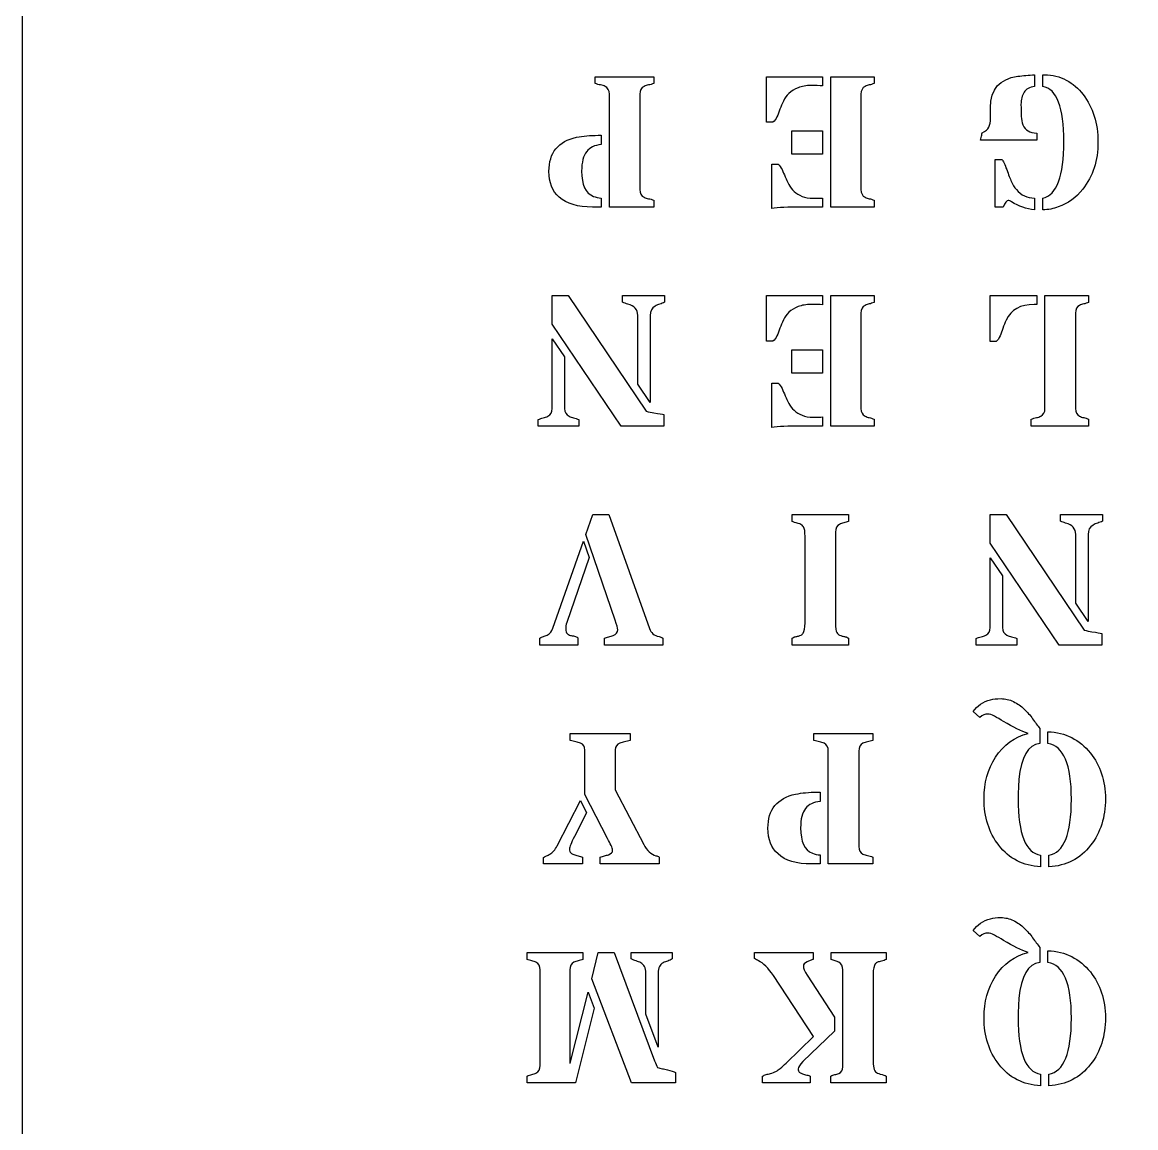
# Model space of a CAD drawing. Header units: millimetres. Extents: x -177 to 23, y -29 to 171.
# Drawn here: x -177 to -126.8, y 71 to 120.8 of the extents above; entities that cross this region are included whole.
import ezdxf

# ---------------------------------------------------------------- set-up
doc = ezdxf.new("R2010")
doc.units = ezdxf.units.MM
doc.layers.get('0').update_dxf_attribs({"linetype": 'CONTINUOUS'})

msp = doc.modelspace()

# ---------------------------------------------------------------- linework, layer by layer
for p, q in [((-131.393, 118.403), (-131.393, 117.874)), ((-131.025, 117.874), (-131.025, 118.403)), ((-131.025, 118.403), (-130.938, 118.403)), ((-151.185, 118.014), (-151.185, 118.32)), ((-151.185, 118.32), (-148.54, 118.32)), ((-148.54, 118.32), (-148.54, 118.014)), ((-143.461, 116.27), (-143.461, 118.32)), ((-143.461, 118.32), (-140.941, 118.32)), ((-140.941, 118.32), (-140.941, 117.907)), ((-140.573, 112.448), (-140.573, 118.32)), ((-140.573, 118.32), (-138.619, 118.32)), ((-138.619, 118.32), (-138.619, 118.014)), ((-150.54, 112.448), (-150.54, 117.535)), ((-149.169, 117.535), (-149.169, 113.241)), ((-139.209, 117.535), (-139.209, 113.241)), ((-133.376, 116.432), (-133.376, 116.932)), ((-143.18, 116.27), (-143.461, 116.27)), ((-151.045, 115.68), (-150.908, 115.68)), ((-150.908, 115.68), (-150.908, 115.266)), ((-131.298, 115.46), (-133.823, 115.46)), ((-131.298, 115.783), (-131.298, 115.46)), ((-143.226, 112.386), (-143.226, 114.386)), ((-143.226, 114.386), (-142.937, 114.386)), ((-133.174, 112.448), (-133.174, 114.597)), ((-133.174, 114.597), (-132.868, 114.597)), ((-150.908, 112.857), (-150.908, 112.448)), ((-140.941, 112.857), (-140.941, 112.448)), ((-131.393, 112.849), (-131.393, 112.32)), ((-131.025, 112.32), (-131.025, 112.849)), ((-150.908, 112.448), (-151.301, 112.448)), ((-148.54, 112.448), (-150.54, 112.448)), ((-148.54, 112.758), (-148.54, 112.448)), ((-140.941, 112.448), (-141.875, 112.448)), ((-138.619, 112.448), (-140.573, 112.448)), ((-138.619, 112.758), (-138.619, 112.448)), ((-132.802, 112.448), (-133.174, 112.448)), ((-153.111, 107.175), (-153.111, 108.46)), ((-153.111, 108.46), (-152.396, 108.46)), ((-152.396, 108.46), (-148.883, 103.253)), ((-149.941, 108.162), (-149.941, 108.46)), ((-149.941, 108.46), (-148.053, 108.46)), ((-148.053, 108.46), (-148.053, 108.162)), ((-143.461, 106.41), (-143.461, 108.46)), ((-143.461, 108.46), (-140.941, 108.46)), ((-140.941, 108.46), (-140.941, 108.047)), ((-140.573, 102.588), (-140.573, 108.46)), ((-140.573, 108.46), (-138.619, 108.46)), ((-138.619, 108.46), (-138.619, 108.154)), ((-133.399, 106.402), (-133.399, 108.46)), ((-133.399, 108.46), (-131.296, 108.46)), ((-131.296, 108.46), (-131.296, 108.059)), ((-130.924, 103.381), (-130.924, 108.46)), ((-130.924, 108.46), (-128.961, 108.46)), ((-128.961, 108.46), (-128.961, 108.154)), ((-149.26, 104.468), (-149.26, 107.572)), ((-148.706, 107.572), (-148.706, 103.646)), ((-139.209, 107.675), (-139.209, 103.381)), ((-129.552, 107.675), (-129.552, 103.381)), ((-150.012, 102.588), (-153.111, 107.175)), ((-153.111, 103.381), (-153.111, 106.518)), ((-153.111, 106.518), (-152.557, 105.7)), ((-143.18, 106.41), (-143.461, 106.41)), ((-133.118, 106.402), (-133.399, 106.402)), ((-152.557, 105.7), (-152.557, 103.381)), ((-148.706, 103.646), (-149.26, 104.468)), ((-143.226, 102.526), (-143.226, 104.526)), ((-143.226, 104.526), (-142.937, 104.526)), ((-153.747, 102.588), (-153.747, 102.881)), ((-151.912, 102.881), (-151.912, 102.588)), ((-148.09, 103.105), (-148.09, 102.588)), ((-140.941, 102.997), (-140.941, 102.588)), ((-138.619, 102.898), (-138.619, 102.588)), ((-131.544, 102.588), (-131.544, 102.898)), ((-128.961, 102.898), (-128.961, 102.588)), ((-151.912, 102.588), (-153.747, 102.588)), ((-148.09, 102.588), (-150.012, 102.588)), ((-140.941, 102.588), (-141.875, 102.588)), ((-138.619, 102.588), (-140.573, 102.588)), ((-128.961, 102.588), (-131.544, 102.588)), ((-151.598, 97.703), (-151.28, 98.6)), ((-151.28, 98.6), (-150.565, 98.6)), ((-150.565, 98.6), (-148.739, 93.472)), ((-142.311, 98.294), (-142.311, 98.6)), ((-142.311, 98.6), (-139.769, 98.6)), ((-139.769, 98.6), (-139.769, 98.294)), ((-133.391, 97.315), (-133.391, 98.6)), ((-133.391, 98.6), (-132.676, 98.6)), ((-132.676, 98.6), (-129.163, 93.393)), ((-130.221, 98.302), (-130.221, 98.6)), ((-130.221, 98.6), (-128.333, 98.6)), ((-128.333, 98.6), (-128.333, 98.302)), ((-140.36, 97.815), (-140.36, 93.724)), ((-153.082, 93.48), (-151.71, 97.398)), ((-151.71, 97.398), (-151.454, 96.662)), ((-150.28, 93.852), (-151.598, 97.703)), ((-141.728, 93.724), (-141.728, 97.608)), ((-130.292, 92.728), (-133.391, 97.315)), ((-129.54, 94.608), (-129.54, 97.712)), ((-128.986, 97.712), (-128.986, 93.786)), ((-151.454, 96.662), (-152.454, 93.74)), ((-133.391, 93.521), (-133.391, 96.658)), ((-133.391, 96.658), (-132.837, 95.84)), ((-132.837, 95.84), (-132.837, 93.521)), ((-128.986, 93.786), (-129.54, 94.608)), ((-153.664, 92.728), (-153.664, 93.038)), ((-151.954, 93.05), (-151.954, 92.728)), ((-150.764, 92.728), (-150.764, 93.03)), ((-148.136, 93.038), (-148.136, 92.728)), ((-142.311, 92.728), (-142.311, 93.038)), ((-139.769, 93.038), (-139.769, 92.728)), ((-134.027, 92.728), (-134.027, 93.021)), ((-132.192, 93.021), (-132.192, 92.728)), ((-128.37, 93.245), (-128.37, 92.728)), ((-151.954, 92.728), (-153.664, 92.728)), ((-148.136, 92.728), (-150.764, 92.728)), ((-139.769, 92.728), (-142.311, 92.728)), ((-132.192, 92.728), (-134.027, 92.728)), ((-128.37, 92.728), (-130.292, 92.728)), ((-133.864, 89.467), (-134.157, 89.736)), ((-131.161, 88.971), (-131.161, 88.294)), ((-130.794, 88.294), (-130.794, 88.823)), ((-152.299, 88.434), (-152.299, 88.74)), ((-152.299, 88.74), (-149.6, 88.74)), ((-149.6, 88.74), (-149.6, 88.434)), ((-141.325, 88.434), (-141.325, 88.74)), ((-141.325, 88.74), (-138.68, 88.74)), ((-138.68, 88.74), (-138.68, 88.434)), ((-151.646, 85.992), (-151.646, 87.996)), ((-150.274, 88.004), (-150.274, 86.203)), ((-140.68, 82.868), (-140.68, 87.955)), ((-139.309, 87.955), (-139.309, 83.661)), ((-150.625, 84.009), (-151.646, 85.992)), ((-150.274, 86.203), (-148.993, 83.748)), ((-141.185, 86.1), (-141.048, 86.1)), ((-141.048, 86.1), (-141.048, 85.686)), ((-152.89, 83.686), (-151.836, 85.723)), ((-151.836, 85.723), (-151.571, 85.17)), ((-151.571, 85.17), (-152.109, 84.112)), ((-141.048, 83.277), (-141.048, 82.868)), ((-131.12, 83.269), (-131.12, 82.74)), ((-130.752, 82.74), (-130.752, 83.269)), ((-153.501, 82.868), (-153.501, 83.161)), ((-151.745, 82.868), (-153.501, 82.868)), ((-151.745, 83.178), (-151.745, 82.868)), ((-150.948, 82.868), (-150.948, 83.178)), ((-148.299, 82.868), (-150.948, 82.868)), ((-148.299, 83.178), (-148.299, 82.868)), ((-141.048, 82.868), (-141.441, 82.868)), ((-138.68, 82.868), (-140.68, 82.868)), ((-138.68, 83.178), (-138.68, 82.868)), ((-133.864, 79.607), (-134.157, 79.876)), ((-154.245, 78.574), (-154.245, 78.88)), ((-154.245, 78.88), (-151.729, 78.88)), ((-151.729, 78.88), (-151.729, 78.574)), ((-151.336, 77.694), (-151.038, 78.88)), ((-151.038, 78.88), (-150.328, 78.88)), ((-150.328, 78.88), (-148.501, 74.004)), ((-149.551, 78.591), (-149.551, 78.88)), ((-149.551, 78.88), (-147.716, 78.88)), ((-147.716, 78.88), (-147.716, 78.591)), ((-144.011, 78.607), (-144.011, 78.88)), ((-144.011, 78.88), (-141.366, 78.88)), ((-141.366, 78.88), (-141.366, 78.574)), ((-140.548, 78.574), (-140.548, 78.88)), ((-140.548, 78.88), (-138.069, 78.88)), ((-138.069, 78.88), (-138.069, 78.574)), ((-131.161, 79.111), (-131.161, 78.434)), ((-130.794, 78.434), (-130.794, 78.963)), ((-153.662, 73.801), (-153.662, 78.095)), ((-152.319, 78.095), (-152.319, 73.897)), ((-148.898, 76.099), (-148.898, 77.967)), ((-148.344, 77.967), (-148.344, 74.624)), ((-141.35, 75.095), (-143.156, 77.839)), ((-141.631, 77.863), (-140.4, 75.963)), ((-140.032, 73.735), (-140.032, 78.095)), ((-138.66, 77.925), (-138.66, 73.971)), ((-149.547, 73.008), (-151.336, 77.694)), ((-152.299, 73.897), (-151.501, 77.099)), ((-151.501, 77.099), (-151.22, 76.372)), ((-151.22, 76.372), (-152.063, 73.008)), ((-148.344, 74.624), (-148.898, 76.099)), ((-140.4, 75.963), (-140.4, 75.335)), ((-140.4, 75.335), (-141.821, 73.971)), ((-142.585, 73.905), (-141.35, 75.095)), ((-152.319, 73.897), (-152.299, 73.897)), ((-154.245, 73.008), (-154.245, 73.318)), ((-147.555, 73.483), (-147.555, 73.008)), ((-143.639, 73.008), (-143.639, 73.31)), ((-141.503, 73.318), (-141.503, 73.008)), ((-140.565, 73.008), (-140.565, 73.318)), ((-138.069, 73.318), (-138.069, 73.008)), ((-131.12, 73.409), (-131.12, 72.88)), ((-130.752, 72.88), (-130.752, 73.409)), ((-152.063, 73.008), (-154.245, 73.008)), ((-147.555, 73.008), (-149.547, 73.008)), ((-141.503, 73.008), (-143.639, 73.008)), ((-138.069, 73.008), (-140.565, 73.008))]:
    msp.add_line(p, q)
for points in [[(23.024, -29.451), (23.024, 170.549), (-176.976, 170.549), (-176.976, -29.451)], [(-140.941, 115.882), (-140.941, 114.824), (-142.317, 114.824), (-142.317, 115.882)], [(-142.317, 104.964), (-142.317, 106.022), (-140.941, 106.022), (-140.941, 104.964)]]:
    msp.add_lwpolyline(points, close=True)
for points in [[(-133.376, 116.932), (-133.376, 117.755), (-132.969, 118.224), (-132.153, 118.337)], [(-132.153, 118.337), (-131.913, 118.37), (-131.66, 118.392), (-131.393, 118.403)], [(-150.54, 117.535), (-150.54, 117.706), (-150.604, 117.821), (-150.731, 117.882)], [(-148.979, 117.882), (-149.105, 117.821), (-149.169, 117.706), (-149.169, 117.535)], [(-139.023, 117.882), (-139.147, 117.821), (-139.209, 117.706), (-139.209, 117.535)], [(-131.918, 116.155), (-131.818, 115.907), (-131.612, 115.783), (-131.298, 115.783)], [(-152.012, 115.593), (-151.733, 115.651), (-151.411, 115.68), (-151.045, 115.68)], [(-150.908, 115.266), (-151.203, 115.233), (-151.421, 115.129), (-151.561, 114.952)], [(-151.301, 112.448), (-151.967, 112.448), (-152.469, 112.598), (-152.805, 112.899)], [(-151.255, 112.932), (-151.148, 112.89), (-151.032, 112.865), (-150.908, 112.857)], [(-149.169, 113.241), (-149.169, 113.068), (-149.105, 112.951), (-148.979, 112.89)], [(-139.209, 113.241), (-139.209, 113.068), (-139.147, 112.951), (-139.023, 112.89)], [(-132.211, 113.233), (-132.002, 112.988), (-131.729, 112.86), (-131.393, 112.849)], [(-129.223, 113.254), (-129.521, 112.874), (-129.887, 112.607), (-130.323, 112.452)], [(-141.875, 112.448), (-142.495, 112.448), (-142.945, 112.427), (-143.226, 112.386)], [(-131.393, 112.32), (-131.759, 112.356), (-132.105, 112.48), (-132.43, 112.692)], [(-130.323, 112.452), (-130.543, 112.372), (-130.777, 112.328), (-131.025, 112.32)], [(-149.714, 108.08), (-149.794, 108.102), (-149.87, 108.129), (-149.941, 108.162)], [(-149.26, 107.572), (-149.26, 107.828), (-149.411, 107.997), (-149.714, 108.08)], [(-148.479, 107.989), (-148.63, 107.904), (-148.706, 107.764), (-148.706, 107.572)], [(-139.023, 108.022), (-139.147, 107.961), (-139.209, 107.846), (-139.209, 107.675)], [(-129.366, 108.022), (-129.49, 107.961), (-129.552, 107.846), (-129.552, 107.675)], [(-153.313, 103.03), (-153.178, 103.094), (-153.111, 103.211), (-153.111, 103.381)], [(-152.557, 103.381), (-152.557, 103.211), (-152.49, 103.094), (-152.355, 103.03)], [(-139.209, 103.381), (-139.209, 103.208), (-139.147, 103.091), (-139.023, 103.03)], [(-131.114, 103.03), (-130.987, 103.091), (-130.924, 103.208), (-130.924, 103.381)], [(-129.552, 103.381), (-129.552, 103.208), (-129.49, 103.091), (-129.366, 103.03)], [(-148.883, 103.253), (-148.751, 103.229), (-148.634, 103.207), (-148.532, 103.187)], [(-148.532, 103.187), (-148.301, 103.149), (-148.153, 103.121), (-148.09, 103.105)], [(-141.875, 102.588), (-142.495, 102.588), (-142.945, 102.567), (-143.226, 102.526)], [(-142.034, 98.203), (-142.166, 98.231), (-142.258, 98.261), (-142.311, 98.294)], [(-129.994, 98.22), (-130.074, 98.242), (-130.15, 98.269), (-130.221, 98.302)], [(-140.174, 98.162), (-140.298, 98.101), (-140.36, 97.986), (-140.36, 97.815)], [(-129.54, 97.712), (-129.54, 97.968), (-129.691, 98.137), (-129.994, 98.22)], [(-128.759, 98.129), (-128.91, 98.044), (-128.986, 97.904), (-128.986, 97.712)], [(-153.346, 93.179), (-153.214, 93.245), (-153.126, 93.345), (-153.082, 93.48)], [(-148.739, 93.472), (-148.67, 93.279), (-148.524, 93.156), (-148.301, 93.104)], [(-141.815, 93.261), (-141.757, 93.344), (-141.728, 93.498), (-141.728, 93.724)], [(-133.593, 93.17), (-133.458, 93.234), (-133.391, 93.351), (-133.391, 93.521)], [(-132.837, 93.521), (-132.837, 93.351), (-132.77, 93.234), (-132.635, 93.17)], [(-129.163, 93.393), (-129.031, 93.369), (-128.914, 93.347), (-128.812, 93.327)], [(-128.812, 93.327), (-128.581, 93.289), (-128.433, 93.261), (-128.37, 93.245)], [(-148.301, 93.104), (-148.243, 93.09), (-148.188, 93.068), (-148.136, 93.038)], [(-134.157, 89.736), (-133.975, 89.998), (-133.715, 90.174), (-133.376, 90.265)], [(-131.674, 88.748), (-131.988, 88.839), (-132.36, 89.018), (-132.79, 89.285)], [(-133.153, 87.674), (-132.787, 88.241), (-132.294, 88.6), (-131.674, 88.748)], [(-130.794, 88.823), (-130, 88.787), (-129.363, 88.467), (-128.88, 87.864)], [(-151.646, 87.996), (-151.646, 88.156), (-151.711, 88.261), (-151.84, 88.31)], [(-150.071, 88.31), (-150.206, 88.258), (-150.274, 88.156), (-150.274, 88.004)], [(-140.68, 87.955), (-140.68, 88.126), (-140.744, 88.241), (-140.871, 88.302)], [(-139.119, 88.302), (-139.245, 88.241), (-139.309, 88.126), (-139.309, 87.955)], [(-131.161, 88.294), (-131.69, 88.222), (-132.002, 87.685), (-132.095, 86.682)], [(-142.152, 86.013), (-141.873, 86.071), (-141.551, 86.1), (-141.185, 86.1)], [(-141.048, 85.686), (-141.343, 85.653), (-141.561, 85.549), (-141.701, 85.372)], [(-148.993, 83.748), (-148.847, 83.467), (-148.664, 83.298), (-148.443, 83.24)], [(-153.22, 83.31), (-153.091, 83.382), (-152.981, 83.507), (-152.89, 83.686)], [(-148.443, 83.24), (-148.391, 83.226), (-148.343, 83.206), (-148.299, 83.178)], [(-141.441, 82.868), (-142.107, 82.868), (-142.609, 83.018), (-142.945, 83.319)], [(-141.395, 83.352), (-141.288, 83.31), (-141.172, 83.285), (-141.048, 83.277)], [(-139.309, 83.661), (-139.309, 83.488), (-139.245, 83.371), (-139.119, 83.31)], [(-131.12, 82.74), (-131.908, 82.781), (-132.536, 83.105), (-133.004, 83.711)], [(-128.868, 83.711), (-129.342, 83.102), (-129.97, 82.779), (-130.752, 82.74)], [(-134.157, 79.876), (-133.975, 80.138), (-133.715, 80.314), (-133.376, 80.405)], [(-131.674, 78.888), (-131.988, 78.979), (-132.36, 79.158), (-132.79, 79.425)], [(-133.153, 77.814), (-132.787, 78.381), (-132.294, 78.74), (-131.674, 78.888)], [(-130.794, 78.963), (-130, 78.927), (-129.363, 78.607), (-128.88, 78.004)], [(-152.133, 78.442), (-152.257, 78.381), (-152.319, 78.266), (-152.319, 78.095)], [(-148.898, 77.967), (-148.898, 78.19), (-148.974, 78.34), (-149.125, 78.417)], [(-148.117, 78.417), (-148.268, 78.34), (-148.344, 78.19), (-148.344, 77.967)], [(-143.829, 78.512), (-143.887, 78.54), (-143.948, 78.571), (-144.011, 78.607)], [(-143.156, 77.839), (-143.384, 78.186), (-143.609, 78.41), (-143.829, 78.512)], [(-140.032, 78.095), (-140.032, 78.263), (-140.091, 78.379), (-140.209, 78.442)], [(-138.565, 78.368), (-138.628, 78.288), (-138.66, 78.14), (-138.66, 77.925)], [(-131.161, 78.434), (-131.69, 78.362), (-132.002, 77.825), (-132.095, 76.822)], [(-148.501, 74.004), (-148.454, 73.888), (-148.412, 73.786), (-148.373, 73.698)], [(-142.842, 73.665), (-142.753, 73.742), (-142.668, 73.822), (-142.585, 73.905)], [(-140.209, 73.438), (-140.091, 73.487), (-140.032, 73.587), (-140.032, 73.735)], [(-138.66, 73.971), (-138.66, 73.673), (-138.596, 73.5), (-138.47, 73.45)], [(-131.12, 72.88), (-131.908, 72.921), (-132.536, 73.245), (-133.004, 73.851)], [(-128.868, 73.851), (-129.342, 73.242), (-129.97, 72.919), (-130.752, 72.88)], [(-147.927, 73.599), (-147.767, 73.558), (-147.643, 73.519), (-147.555, 73.483)], [(-143.284, 73.434), (-143.105, 73.483), (-142.957, 73.56), (-142.842, 73.665)], [(-138.47, 73.45), (-138.431, 73.434), (-138.39, 73.42), (-138.346, 73.409)], [(-138.346, 73.409), (-138.211, 73.381), (-138.119, 73.351), (-138.069, 73.318)]]:
    msp.add_open_spline(points, degree=3)
for points, knots in [([(-130.938, 118.403), (-130.583, 118.403), (-130.258, 118.323), (-129.668, 118.007), (-129.416, 117.791), (-129.207, 117.518)], [0, 0, 0, 0, 1, 1, 2, 2, 2, 2]), ([(-150.731, 117.882), (-150.788, 117.91), (-150.857, 117.931), (-151.014, 117.961), (-151.097, 117.984), (-151.185, 118.014)], [1, 1, 1, 1, 2, 2, 3, 3, 3, 3]), ([(-148.54, 118.014), (-148.623, 117.984), (-148.702, 117.961), (-148.854, 117.931), (-148.921, 117.91), (-148.979, 117.882)], [0, 0, 0, 0, 1, 1, 2, 2, 2, 2]), ([(-140.941, 117.907), (-141.079, 117.918), (-141.253, 117.923), (-141.466, 117.923), (-141.678, 117.923), (-141.869, 117.89), (-142.038, 117.824), (-142.207, 117.758), (-142.345, 117.673), (-142.451, 117.57), (-142.557, 117.467), (-142.641, 117.352), (-142.701, 117.225), (-142.762, 117.098), (-142.814, 116.974), (-142.858, 116.851), (-142.902, 116.728), (-142.947, 116.615), (-142.992, 116.512), (-143.038, 116.409), (-143.101, 116.328), (-143.18, 116.27)], [0, 0, 0, 0, 1, 1, 1, 2, 2, 2, 3, 3, 3, 4, 4, 4, 5, 5, 5, 6, 6, 6, 7, 7, 7, 7]), ([(-138.619, 118.014), (-138.693, 117.984), (-138.765, 117.961), (-138.906, 117.931), (-138.968, 117.91), (-139.023, 117.882)], [0, 0, 0, 0, 1, 1, 2, 2, 2, 2]), ([(-131.393, 117.874), (-131.616, 117.852), (-131.774, 117.767), (-131.958, 117.472), (-132.004, 117.29), (-132.004, 116.854), (-132.001, 116.675), (-131.987, 116.394), (-131.962, 116.268), (-131.918, 116.155)], [0, 0, 0, 0, 1, 1, 2, 2, 3, 3, 4, 4, 4, 4]), ([(-131.025, 112.849), (-130.389, 112.992), (-130.07, 113.84), (-130.07, 115.392), (-130.07, 116.945), (-130.389, 117.772), (-131.025, 117.874)], [0, 0, 0, 0, 1, 1, 1, 2, 2, 2, 2]), ([(-129.207, 117.518), (-128.761, 116.937), (-128.537, 116.225), (-128.537, 115.382), (-128.537, 114.545), (-128.766, 113.835), (-129.223, 113.254)], [2, 2, 2, 2, 3, 3, 3, 4, 4, 4, 4]), ([(-133.748, 115.799), (-133.599, 115.865), (-133.5, 115.95), (-133.451, 116.053), (-133.401, 116.157), (-133.376, 116.283), (-133.376, 116.432)], [0, 0, 0, 0, 1, 1, 1, 2, 2, 2, 2]), ([(-152.805, 112.899), (-153.108, 113.168), (-153.26, 113.554), (-153.26, 114.056), (-153.26, 114.901), (-152.844, 115.414), (-152.012, 115.593)], [1, 1, 1, 1, 2, 2, 2, 3, 3, 3, 3]), ([(-133.823, 115.46), (-133.814, 115.502), (-133.806, 115.541), (-133.798, 115.578), (-133.79, 115.615), (-133.781, 115.653), (-133.773, 115.692), (-133.765, 115.73), (-133.756, 115.766), (-133.748, 115.799)], [0, 0, 0, 0, 1, 1, 1, 2, 2, 2, 3, 3, 3, 3]), ([(-151.561, 114.952), (-151.713, 114.762), (-151.788, 114.469), (-151.788, 114.072), (-151.788, 113.449), (-151.611, 113.069), (-151.255, 112.932)], [1, 1, 1, 1, 2, 2, 2, 3, 3, 3, 3]), ([(-142.937, 114.386), (-142.868, 114.32), (-142.81, 114.236), (-142.763, 114.134), (-142.716, 114.032), (-142.669, 113.924), (-142.621, 113.81), (-142.572, 113.695), (-142.518, 113.581), (-142.457, 113.467), (-142.397, 113.352), (-142.318, 113.249), (-142.222, 113.157), (-142.125, 113.064), (-142.005, 112.989), (-141.86, 112.932), (-141.716, 112.874), (-141.547, 112.845), (-141.354, 112.845), (-141.161, 112.845), (-141.023, 112.849), (-140.941, 112.857)], [0, 0, 0, 0, 1, 1, 1, 2, 2, 2, 3, 3, 3, 4, 4, 4, 5, 5, 5, 6, 6, 6, 7, 7, 7, 7]), ([(-132.868, 114.597), (-132.805, 114.522), (-132.732, 114.37), (-132.566, 113.907), (-132.495, 113.725), (-132.377, 113.46), (-132.302, 113.341), (-132.211, 113.233)], [0, 0, 0, 0, 1, 1, 2, 2, 3, 3, 3, 3]), ([(-148.979, 112.89), (-148.921, 112.863), (-148.854, 112.841), (-148.702, 112.811), (-148.623, 112.788), (-148.54, 112.758)], [1, 1, 1, 1, 2, 2, 3, 3, 3, 3]), ([(-139.023, 112.89), (-138.968, 112.863), (-138.906, 112.841), (-138.765, 112.811), (-138.693, 112.788), (-138.619, 112.758)], [1, 1, 1, 1, 2, 2, 3, 3, 3, 3]), ([(-132.43, 112.692), (-132.491, 112.73), (-132.54, 112.75), (-132.579, 112.75), (-132.642, 112.75), (-132.717, 112.649), (-132.802, 112.448)], [1, 1, 1, 1, 2, 2, 2, 3, 3, 3, 3]), ([(-148.053, 108.162), (-148.122, 108.129), (-148.194, 108.102), (-148.27, 108.08), (-148.346, 108.058), (-148.415, 108.027), (-148.479, 107.989)], [0, 0, 0, 0, 1, 1, 1, 2, 2, 2, 2]), ([(-140.941, 108.047), (-141.079, 108.058), (-141.253, 108.063), (-141.466, 108.063), (-141.678, 108.063), (-141.869, 108.03), (-142.038, 107.964), (-142.207, 107.898), (-142.345, 107.813), (-142.451, 107.71), (-142.557, 107.607), (-142.641, 107.492), (-142.701, 107.365), (-142.762, 107.238), (-142.814, 107.114), (-142.858, 106.991), (-142.902, 106.868), (-142.947, 106.755), (-142.992, 106.652), (-143.038, 106.549), (-143.101, 106.468), (-143.18, 106.41)], [0, 0, 0, 0, 1, 1, 1, 2, 2, 2, 3, 3, 3, 4, 4, 4, 5, 5, 5, 6, 6, 6, 7, 7, 7, 7]), ([(-138.619, 108.154), (-138.693, 108.124), (-138.765, 108.101), (-138.906, 108.071), (-138.968, 108.05), (-139.023, 108.022)], [0, 0, 0, 0, 1, 1, 2, 2, 2, 2]), ([(-131.296, 108.059), (-131.312, 108.062), (-131.33, 108.063), (-131.369, 108.063), (-131.388, 108.063), (-131.407, 108.063), (-132.03, 108.063), (-132.45, 107.829), (-132.668, 107.361)], [0, 0, 0, 0, 1, 1, 2, 2, 2, 3, 3, 3, 3]), ([(-128.961, 108.154), (-129.035, 108.124), (-129.108, 108.101), (-129.248, 108.071), (-129.311, 108.05), (-129.366, 108.022)], [0, 0, 0, 0, 1, 1, 2, 2, 2, 2]), ([(-132.668, 107.361), (-132.725, 107.234), (-132.776, 107.109), (-132.861, 106.864), (-132.904, 106.751), (-132.989, 106.541), (-133.046, 106.46), (-133.118, 106.402)], [3, 3, 3, 3, 4, 4, 5, 5, 6, 6, 6, 6]), ([(-142.937, 104.526), (-142.868, 104.46), (-142.81, 104.376), (-142.763, 104.274), (-142.716, 104.172), (-142.669, 104.064), (-142.621, 103.95), (-142.572, 103.835), (-142.518, 103.721), (-142.457, 103.607), (-142.397, 103.492), (-142.318, 103.389), (-142.222, 103.297), (-142.125, 103.204), (-142.005, 103.129), (-141.86, 103.072), (-141.716, 103.014), (-141.547, 102.985), (-141.354, 102.985), (-141.161, 102.985), (-141.023, 102.989), (-140.941, 102.997)], [0, 0, 0, 0, 1, 1, 1, 2, 2, 2, 3, 3, 3, 4, 4, 4, 5, 5, 5, 6, 6, 6, 7, 7, 7, 7]), ([(-153.747, 102.881), (-153.67, 102.915), (-153.594, 102.94), (-153.518, 102.958), (-153.442, 102.976), (-153.374, 103), (-153.313, 103.03)], [0, 0, 0, 0, 1, 1, 1, 2, 2, 2, 2]), ([(-152.355, 103.03), (-152.294, 103), (-152.225, 102.976), (-152.148, 102.958), (-152.071, 102.94), (-151.992, 102.915), (-151.912, 102.881)], [0, 0, 0, 0, 1, 1, 1, 2, 2, 2, 2]), ([(-139.023, 103.03), (-138.968, 103.003), (-138.906, 102.981), (-138.765, 102.951), (-138.693, 102.928), (-138.619, 102.898)], [1, 1, 1, 1, 2, 2, 3, 3, 3, 3]), ([(-131.544, 102.898), (-131.461, 102.928), (-131.382, 102.951), (-131.308, 102.966), (-131.234, 102.981), (-131.169, 103.003), (-131.114, 103.03)], [0, 0, 0, 0, 1, 1, 1, 2, 2, 2, 2]), ([(-129.366, 103.03), (-129.311, 103.003), (-129.248, 102.981), (-129.108, 102.951), (-129.035, 102.928), (-128.961, 102.898)], [1, 1, 1, 1, 2, 2, 3, 3, 3, 3]), ([(-139.769, 98.294), (-139.844, 98.264), (-139.916, 98.241), (-140.057, 98.211), (-140.119, 98.19), (-140.174, 98.162)], [0, 0, 0, 0, 1, 1, 2, 2, 2, 2]), ([(-128.333, 98.302), (-128.402, 98.269), (-128.474, 98.242), (-128.55, 98.22), (-128.626, 98.198), (-128.695, 98.167), (-128.759, 98.129)], [0, 0, 0, 0, 1, 1, 1, 2, 2, 2, 2]), ([(-141.728, 97.608), (-141.728, 97.837), (-141.749, 97.982), (-141.792, 98.044), (-141.835, 98.106), (-141.875, 98.145), (-141.912, 98.162), (-141.949, 98.179), (-141.99, 98.192), (-142.034, 98.203)], [0, 0, 0, 0, 1, 1, 1, 2, 2, 2, 3, 3, 3, 3]), ([(-150.371, 93.154), (-150.233, 93.209), (-150.164, 93.296), (-150.164, 93.414), (-150.164, 93.483), (-150.203, 93.629), (-150.28, 93.852)], [2, 2, 2, 2, 3, 3, 3, 4, 4, 4, 4]), ([(-152.454, 93.74), (-152.49, 93.633), (-152.507, 93.534), (-152.507, 93.443), (-152.507, 93.352), (-152.487, 93.287), (-152.445, 93.247), (-152.404, 93.207), (-152.355, 93.179), (-152.297, 93.164), (-152.239, 93.149), (-152.178, 93.137), (-152.115, 93.127), (-152.052, 93.117), (-151.998, 93.092), (-151.954, 93.05)], [0, 0, 0, 0, 1, 1, 1, 2, 2, 2, 3, 3, 3, 4, 4, 4, 5, 5, 5, 5]), ([(-142.311, 93.038), (-142.261, 93.068), (-142.213, 93.089), (-142.166, 93.1), (-142.119, 93.111), (-142.074, 93.122), (-142.03, 93.133), (-141.986, 93.144), (-141.946, 93.158), (-141.91, 93.174), (-141.874, 93.191), (-141.842, 93.22), (-141.815, 93.261)], [0, 0, 0, 0, 1, 1, 1, 2, 2, 2, 3, 3, 3, 4, 4, 4, 4]), ([(-140.36, 93.724), (-140.36, 93.498), (-140.339, 93.354), (-140.296, 93.292), (-140.253, 93.23), (-140.214, 93.191), (-140.176, 93.174), (-140.139, 93.158), (-140.099, 93.144), (-140.054, 93.133), (-140.01, 93.122), (-139.964, 93.111), (-139.916, 93.1), (-139.868, 93.089), (-139.819, 93.068), (-139.769, 93.038)], [0, 0, 0, 0, 1, 1, 1, 2, 2, 2, 3, 3, 3, 4, 4, 4, 5, 5, 5, 5]), ([(-153.664, 93.038), (-153.618, 93.071), (-153.567, 93.097), (-153.512, 93.114), (-153.456, 93.132), (-153.401, 93.154), (-153.346, 93.179)], [0, 0, 0, 0, 1, 1, 1, 2, 2, 2, 2]), ([(-150.764, 93.03), (-150.7, 93.055), (-150.634, 93.075), (-150.496, 93.108), (-150.432, 93.129), (-150.371, 93.154)], [0, 0, 0, 0, 1, 1, 2, 2, 2, 2]), ([(-134.027, 93.021), (-133.95, 93.055), (-133.874, 93.08), (-133.798, 93.098), (-133.722, 93.116), (-133.654, 93.14), (-133.593, 93.17)], [0, 0, 0, 0, 1, 1, 1, 2, 2, 2, 2]), ([(-132.635, 93.17), (-132.574, 93.14), (-132.505, 93.116), (-132.428, 93.098), (-132.351, 93.08), (-132.272, 93.055), (-132.192, 93.021)], [0, 0, 0, 0, 1, 1, 1, 2, 2, 2, 2]), ([(-133.376, 90.265), (-133.252, 90.298), (-133.095, 90.314), (-132.712, 90.314), (-132.526, 90.27), (-132.165, 90.091), (-132.004, 89.978), (-131.72, 89.708), (-131.593, 89.562), (-131.367, 89.248), (-131.261, 89.104), (-131.161, 88.971)], [1, 1, 1, 1, 2, 2, 3, 3, 4, 4, 5, 5, 6, 6, 6, 6]), ([(-132.79, 89.285), (-132.941, 89.376), (-133.076, 89.455), (-133.194, 89.521), (-133.313, 89.587), (-133.42, 89.62), (-133.517, 89.62), (-133.613, 89.62), (-133.729, 89.569), (-133.864, 89.467)], [0, 0, 0, 0, 1, 1, 1, 2, 2, 2, 3, 3, 3, 3]), ([(-151.84, 88.31), (-151.901, 88.335), (-151.97, 88.354), (-152.049, 88.368), (-152.127, 88.382), (-152.211, 88.404), (-152.299, 88.434)], [0, 0, 0, 0, 1, 1, 1, 2, 2, 2, 2]), ([(-149.6, 88.434), (-149.689, 88.404), (-149.773, 88.381), (-149.855, 88.366), (-149.936, 88.351), (-150.008, 88.332), (-150.071, 88.31)], [0, 0, 0, 0, 1, 1, 1, 2, 2, 2, 2]), ([(-140.871, 88.302), (-140.928, 88.33), (-140.997, 88.351), (-141.154, 88.381), (-141.237, 88.404), (-141.325, 88.434)], [1, 1, 1, 1, 2, 2, 3, 3, 3, 3]), ([(-138.68, 88.434), (-138.763, 88.404), (-138.842, 88.381), (-138.994, 88.351), (-139.061, 88.33), (-139.119, 88.302)], [0, 0, 0, 0, 1, 1, 2, 2, 2, 2]), ([(-130.752, 83.269), (-130.075, 83.376), (-129.736, 84.214), (-129.736, 85.781), (-129.736, 87.349), (-130.088, 88.186), (-130.794, 88.294)], [0, 0, 0, 0, 1, 1, 1, 2, 2, 2, 2]), ([(-128.88, 87.864), (-128.429, 87.305), (-128.203, 86.617), (-128.203, 85.802), (-128.203, 84.978), (-128.424, 84.281), (-128.868, 83.711)], [1, 1, 1, 1, 2, 2, 2, 3, 3, 3, 3]), ([(-133.004, 83.711), (-133.448, 84.284), (-133.67, 84.981), (-133.67, 85.802), (-133.67, 86.515), (-133.497, 87.139), (-133.153, 87.674)], [1, 1, 1, 1, 2, 2, 2, 3, 3, 3, 3]), ([(-132.095, 86.682), (-132.12, 86.396), (-132.132, 86.102), (-132.132, 85.802), (-132.132, 84.21), (-131.795, 83.365), (-131.12, 83.269)], [1, 1, 1, 1, 2, 2, 2, 3, 3, 3, 3]), ([(-142.945, 83.319), (-143.248, 83.588), (-143.4, 83.974), (-143.4, 84.476), (-143.4, 85.321), (-142.984, 85.834), (-142.152, 86.013)], [1, 1, 1, 1, 2, 2, 2, 3, 3, 3, 3]), ([(-141.701, 85.372), (-141.853, 85.182), (-141.928, 84.889), (-141.928, 84.492), (-141.928, 83.869), (-141.751, 83.489), (-141.395, 83.352)], [1, 1, 1, 1, 2, 2, 2, 3, 3, 3, 3]), ([(-152.109, 84.112), (-152.26, 83.814), (-152.336, 83.624), (-152.336, 83.542), (-152.336, 83.459), (-152.317, 83.401), (-152.28, 83.368), (-152.243, 83.335), (-152.195, 83.309), (-152.138, 83.29), (-152.08, 83.27), (-152.016, 83.253), (-151.948, 83.238), (-151.879, 83.223), (-151.811, 83.203), (-151.745, 83.178)], [0, 0, 0, 0, 1, 1, 1, 2, 2, 2, 3, 3, 3, 4, 4, 4, 5, 5, 5, 5]), ([(-150.576, 83.285), (-150.454, 83.324), (-150.394, 83.39), (-150.394, 83.484), (-150.394, 83.542), (-150.417, 83.615), (-150.464, 83.703), (-150.511, 83.791), (-150.565, 83.893), (-150.625, 84.009)], [0, 0, 0, 0, 1, 1, 1, 2, 2, 2, 3, 3, 3, 3]), ([(-153.501, 83.161), (-153.457, 83.197), (-153.412, 83.223), (-153.365, 83.24), (-153.318, 83.257), (-153.27, 83.28), (-153.22, 83.31)], [0, 0, 0, 0, 1, 1, 1, 2, 2, 2, 2]), ([(-150.948, 83.178), (-150.887, 83.203), (-150.824, 83.222), (-150.757, 83.236), (-150.691, 83.25), (-150.631, 83.266), (-150.576, 83.285)], [0, 0, 0, 0, 1, 1, 1, 2, 2, 2, 2]), ([(-139.119, 83.31), (-139.061, 83.283), (-138.994, 83.261), (-138.842, 83.231), (-138.763, 83.208), (-138.68, 83.178)], [1, 1, 1, 1, 2, 2, 3, 3, 3, 3]), ([(-133.376, 80.405), (-133.252, 80.438), (-133.095, 80.454), (-132.712, 80.454), (-132.526, 80.41), (-132.165, 80.231), (-132.004, 80.118), (-131.72, 79.848), (-131.593, 79.702), (-131.367, 79.388), (-131.261, 79.244), (-131.161, 79.111)], [1, 1, 1, 1, 2, 2, 3, 3, 4, 4, 5, 5, 6, 6, 6, 6]), ([(-132.79, 79.425), (-132.941, 79.516), (-133.076, 79.595), (-133.194, 79.661), (-133.313, 79.727), (-133.42, 79.76), (-133.517, 79.76), (-133.613, 79.76), (-133.729, 79.709), (-133.864, 79.607)], [0, 0, 0, 0, 1, 1, 1, 2, 2, 2, 3, 3, 3, 3]), ([(-153.662, 78.095), (-153.662, 78.266), (-153.723, 78.381), (-153.844, 78.442), (-153.899, 78.47), (-153.961, 78.491), (-154.03, 78.506), (-154.099, 78.521), (-154.171, 78.544), (-154.245, 78.574)], [0, 0, 0, 0, 1, 1, 1, 2, 2, 2, 3, 3, 3, 3]), ([(-151.729, 78.574), (-151.803, 78.544), (-151.875, 78.521), (-152.016, 78.491), (-152.078, 78.47), (-152.133, 78.442)], [0, 0, 0, 0, 1, 1, 2, 2, 2, 2]), ([(-149.125, 78.417), (-149.189, 78.453), (-149.258, 78.481), (-149.334, 78.5), (-149.41, 78.519), (-149.482, 78.549), (-149.551, 78.591)], [0, 0, 0, 0, 1, 1, 1, 2, 2, 2, 2]), ([(-147.716, 78.591), (-147.774, 78.549), (-147.839, 78.518), (-147.985, 78.477), (-148.054, 78.45), (-148.117, 78.417)], [0, 0, 0, 0, 1, 1, 2, 2, 2, 2]), ([(-141.639, 78.459), (-141.749, 78.403), (-141.804, 78.343), (-141.804, 78.277), (-141.804, 78.175), (-141.747, 78.037), (-141.631, 77.863)], [0, 0, 0, 0, 1, 1, 1, 2, 2, 2, 2]), ([(-141.366, 78.574), (-141.4, 78.555), (-141.442, 78.536), (-141.492, 78.518), (-141.543, 78.501), (-141.592, 78.481), (-141.639, 78.459)], [0, 0, 0, 0, 1, 1, 1, 2, 2, 2, 2]), ([(-140.209, 78.442), (-140.259, 78.47), (-140.314, 78.491), (-140.375, 78.506), (-140.435, 78.521), (-140.493, 78.544), (-140.548, 78.574)], [0, 0, 0, 0, 1, 1, 1, 2, 2, 2, 2]), ([(-138.069, 78.574), (-138.127, 78.533), (-138.198, 78.505), (-138.282, 78.49), (-138.366, 78.474), (-138.427, 78.459), (-138.466, 78.444), (-138.504, 78.429), (-138.537, 78.403), (-138.565, 78.368)], [0, 0, 0, 0, 1, 1, 1, 2, 2, 2, 3, 3, 3, 3]), ([(-130.752, 73.409), (-130.075, 73.516), (-129.736, 74.354), (-129.736, 75.921), (-129.736, 77.489), (-130.088, 78.326), (-130.794, 78.434)], [0, 0, 0, 0, 1, 1, 1, 2, 2, 2, 2]), ([(-133.004, 73.851), (-133.448, 74.424), (-133.67, 75.121), (-133.67, 75.942), (-133.67, 76.655), (-133.497, 77.279), (-133.153, 77.814)], [1, 1, 1, 1, 2, 2, 2, 3, 3, 3, 3]), ([(-128.88, 78.004), (-128.429, 77.445), (-128.203, 76.757), (-128.203, 75.942), (-128.203, 75.118), (-128.424, 74.421), (-128.868, 73.851)], [1, 1, 1, 1, 2, 2, 2, 3, 3, 3, 3]), ([(-132.095, 76.822), (-132.12, 76.536), (-132.132, 76.242), (-132.132, 75.942), (-132.132, 74.35), (-131.795, 73.505), (-131.12, 73.409)], [1, 1, 1, 1, 2, 2, 2, 3, 3, 3, 3]), ([(-154.245, 73.318), (-154.171, 73.348), (-154.099, 73.371), (-154.03, 73.386), (-153.961, 73.401), (-153.899, 73.423), (-153.844, 73.45), (-153.723, 73.511), (-153.662, 73.628), (-153.662, 73.801)], [0, 0, 0, 0, 1, 1, 1, 2, 2, 2, 3, 3, 3, 3]), ([(-141.821, 73.971), (-141.967, 73.83), (-142.04, 73.723), (-142.04, 73.649), (-142.04, 73.574), (-142.025, 73.523), (-141.995, 73.496), (-141.964, 73.468), (-141.924, 73.445), (-141.875, 73.428), (-141.825, 73.41), (-141.768, 73.393), (-141.703, 73.378), (-141.638, 73.363), (-141.572, 73.343), (-141.503, 73.318)], [0, 0, 0, 0, 1, 1, 1, 2, 2, 2, 3, 3, 3, 4, 4, 4, 5, 5, 5, 5]), ([(-148.373, 73.698), (-148.302, 73.682), (-148.228, 73.665), (-148.152, 73.649), (-148.076, 73.632), (-148.001, 73.616), (-147.927, 73.599)], [0, 0, 0, 0, 1, 1, 1, 2, 2, 2, 2]), ([(-143.639, 73.31), (-143.592, 73.346), (-143.539, 73.371), (-143.478, 73.386), (-143.417, 73.401), (-143.353, 73.417), (-143.284, 73.434)], [0, 0, 0, 0, 1, 1, 1, 2, 2, 2, 2]), ([(-140.565, 73.318), (-140.507, 73.348), (-140.446, 73.37), (-140.32, 73.398), (-140.262, 73.416), (-140.209, 73.438)], [0, 0, 0, 0, 1, 1, 2, 2, 2, 2])]:
    msp.add_open_spline(points, degree=3, knots=knots)

doc.saveas('drawing.dxf')
